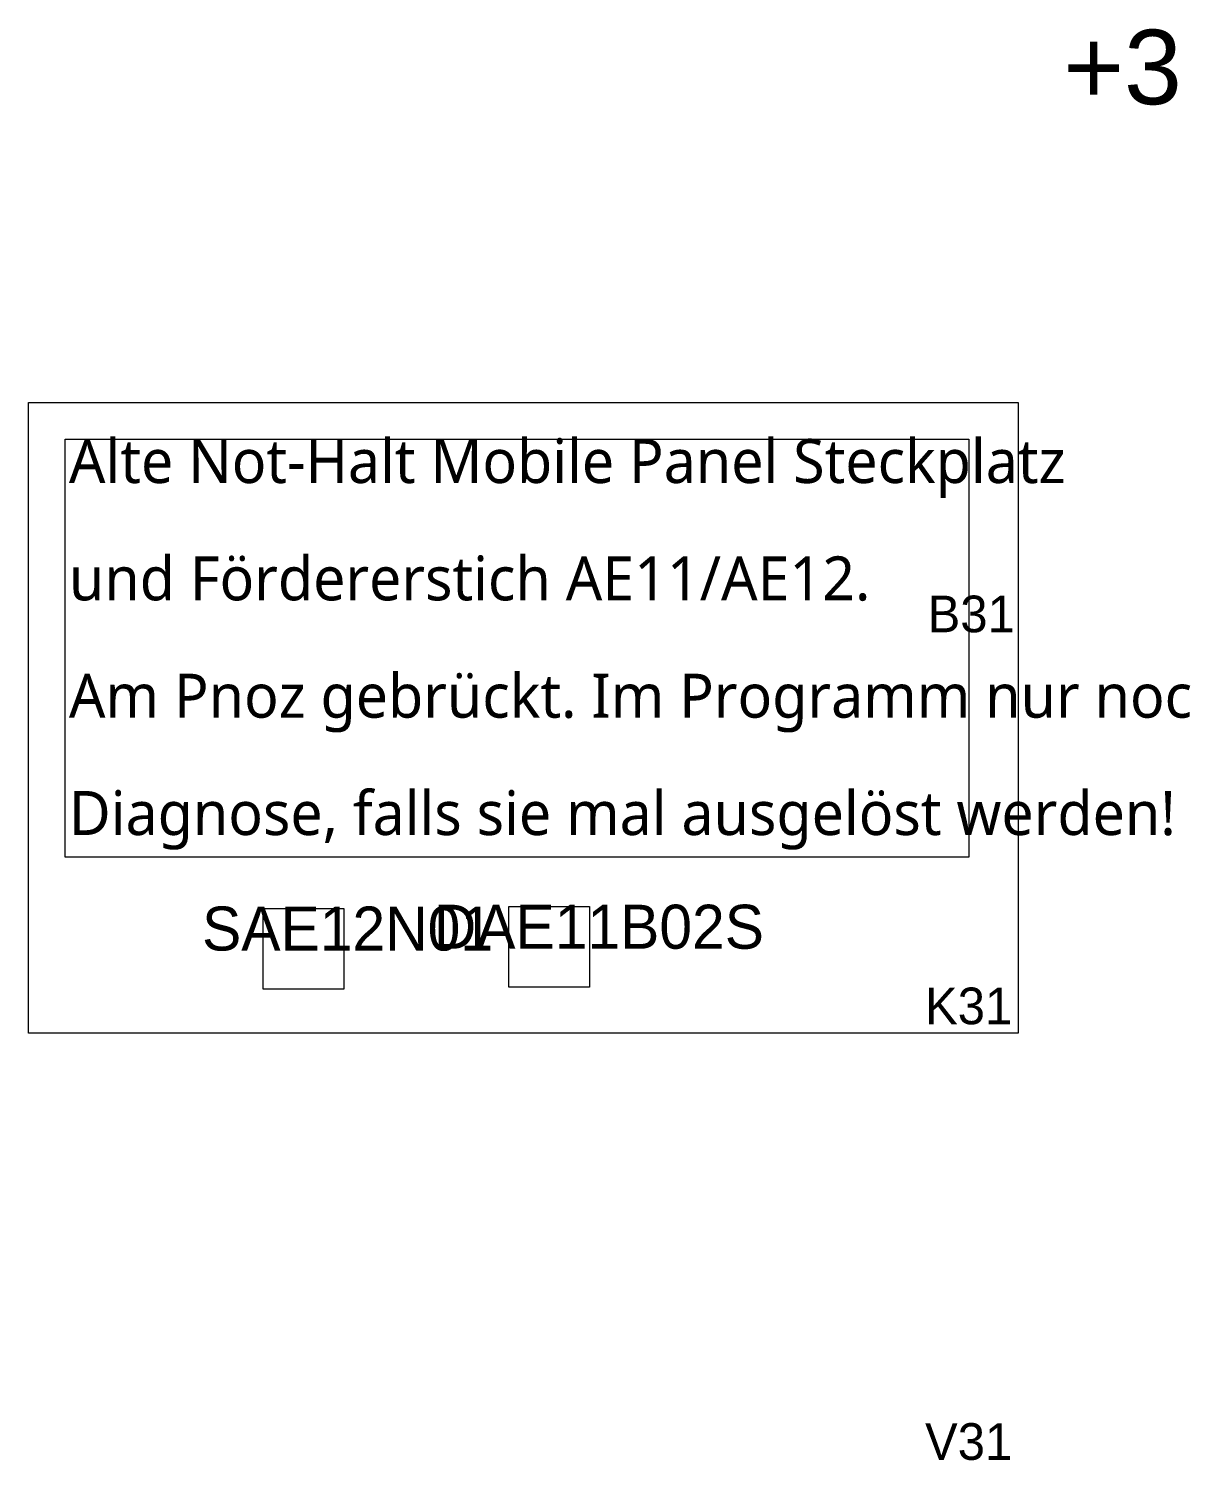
# Model space of a CAD drawing. Extents: x 23 to 1443, y 408 to 1218.
# Drawn here: x 763 to 1077.5, y 635.5 to 1025.9 of the extents above; entities that cross this region are included whole.
import ezdxf

# ---------------------------------------------------------------- set-up
doc = ezdxf.new("R2010")
doc.units = 0
doc.layers.get('0').update_dxf_attribs({"lineweight": 0})
doc.styles.add('ArialMT', font='ArialMT.ttf')
doc.styles.add('Segoe UI', font='Segoe UI.ttf')

msp = doc.modelspace()

# ---------------------------------------------------------------- linework, layer by layer
at = {"true_color": 0x000000}
for points in [[(763, 924), (1033, 924), (1033, 752), (763, 752), (763, 924)], [(773, 914), (1019.58, 914), (1019.58, 800), (773, 800), (773, 914)], [(827, 786), (849, 786), (849, 764), (827, 764), (827, 786)], [(894, 786.5), (916, 786.5), (916, 764.5), (894, 764.5), (894, 786.5)]]:
    msp.add_lwpolyline(points, dxfattribs=at)

# ---------------------------------------------------------------- texts
for s, height, style, p in [('+3', 20.314, 'ArialMT', (1045.32, 1005.31)), ('Alte Not-Halt Mobile Panel Steckplatz', 12, 'Segoe UI', (774, 902)), ('und Fördererstich AE11/AE12.', 12, 'Segoe UI', (774, 870)), ('Am Pnoz gebrückt. Im Programm nur noch für', 12, 'Segoe UI', (774, 838)), ('Diagnose, falls sie mal ausgelöst werden!', 12, 'Segoe UI', (774, 806))]:
    msp.add_text(s, height=height, dxfattribs=dict(at, style=style)).set_placement(p)
for s, height, p in [('B31', 10, (1008.3, 861.3)), ('SAE12N01', 12, (810.33, 774.5)), ('DAE11B02S', 12, (873.56, 775)), ('K31', 10, (1007.6, 754.4)), ('V31', 10, (1007.6, 635.6))]:
    msp.add_text(s, height=height, dxfattribs=at).set_placement(p)

doc.saveas('drawing.dxf')
